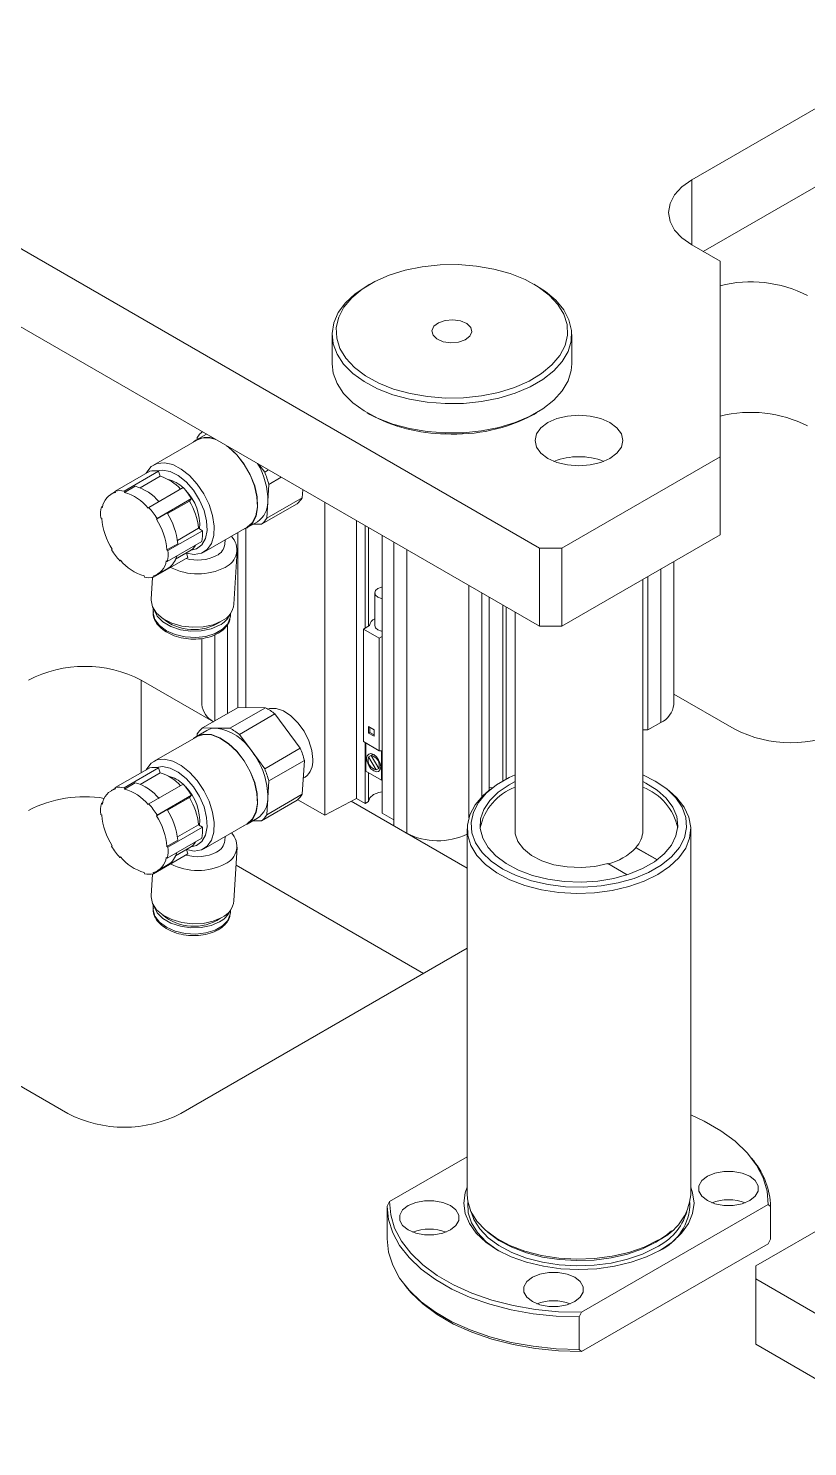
# Model space of a CAD drawing. Header units: millimetres. Extents: x 29 to 2500, y -68 to 1852.
# Drawn here: x 1911.3 to 2008.9, y 817.4 to 995.1 of the extents above; entities that cross this region are included whole.
import ezdxf

# ---------------------------------------------------------------- set-up
doc = ezdxf.new("R2010")
doc.units = ezdxf.units.MM
doc.header["$LTSCALE"] = 6

msp = doc.modelspace()

# ---------------------------------------------------------------- linework, layer by layer
at = {"color": 7, "linetype": 'Continuous', "lineweight": 18}
for p, q in [((1840.548, 1007.771), (1975.312, 929.974)), ((1838.043, 999.419), (1975.312, 920.175)), ((2022.688, 992.429), (1994.404, 976.101)), ((2022.688, 982.63), (1995.819, 967.119)), ((1994.404, 976.101), (1994.404, 967.937)), ((1994.404, 967.937), (1997.939, 965.895)), ((1997.939, 941.403), (1997.939, 965.895)), ((1954.097, 963.038), (1953.743, 962.834)), ((1974.96, 962.834), (1974.606, 963.038)), ((1949.352, 956.712), (1949.352, 953.037)), ((1979.352, 953.037), (1979.352, 956.712)), ((1953.743, 946.915), (1954.097, 946.711)), ((1974.606, 946.711), (1974.96, 946.915)), ((1932.397, 943.488), (1926.996, 940.37)), ((1933.613, 944.247), (1932.372, 943.531)), ((1932.455, 943.579), (1932.471, 943.832)), ((1933.042, 944.577), (1933.042, 944.513)), ((1940.193, 940.449), (1940.91, 939.478)), ((1978.14, 929.974), (1997.939, 941.403)), ((1997.939, 931.605), (1997.939, 941.403)), ((1922.194, 937.107), (1926.508, 939.597)), ((1923.306, 937.094), (1927.619, 939.584)), ((1925.326, 937.514), (1927.831, 938.96)), ((1927.619, 939.584), (1927.831, 938.96)), ((1941.392, 939.756), (1940.91, 939.478)), ((1942.976, 938.842), (1941.43, 937.949)), ((1922.219, 937.035), (1921.687, 936.728)), ((1922.249, 936.946), (1922.194, 937.107)), ((1923.306, 937.094), (1923.361, 936.932)), ((1923.361, 936.932), (1924.704, 937.708)), ((1926.406, 935.058), (1930.72, 937.548)), ((1941.43, 937.949), (1941.299, 935.826)), ((1945.685, 937.278), (1945.624, 936.274)), ((1920.46, 935.131), (1920.628, 935.228)), ((1920.46, 935.131), (1920.585, 935.049)), ((1926.336, 934.978), (1926.406, 935.058)), ((1927.433, 933.668), (1931.746, 936.158)), ((1928.757, 934.28), (1931.477, 935.851)), ((1931.746, 936.158), (1931.477, 935.851)), ((1944.963, 935.521), (1940.508, 932.949)), ((1945.624, 936.274), (1941.169, 933.702)), ((1941.299, 935.826), (1941.169, 933.702)), ((1948.442, 896.484), (1948.442, 935.687)), ((1920.5, 933.672), (1920.375, 933.754)), ((1927.363, 933.588), (1928.707, 934.364)), ((1927.433, 933.668), (1927.363, 933.588)), ((1938.722, 932.533), (1939.995, 933.267)), ((1940.508, 932.949), (1939.466, 932.962)), ((1952.394, 898.612), (1952.394, 933.406)), ((1928.799, 929.656), (1933.112, 932.146)), ((1929.975, 930.929), (1932.63, 932.462)), ((1932.63, 932.462), (1933.112, 932.146)), ((1933.296, 929.458), (1938.697, 932.576)), ((1937.537, 909.975), (1937.537, 931.906)), ((1938.542, 909.992), (1938.542, 932.44)), ((1953.498, 919.939), (1953.498, 932.768)), ((1953.913, 920.179), (1953.913, 932.528)), ((1955.619, 896.75), (1955.619, 931.544)), ((1978.14, 920.175), (1997.939, 931.605)), ((1921.741, 929.742), (1921.811, 929.822)), ((1930.018, 930.513), (1928.674, 929.738)), ((1928.674, 929.738), (1928.799, 929.656)), ((1928.714, 928.279), (1933.028, 930.769)), ((1929.758, 928.57), (1931.55, 929.605)), ((1931.104, 929.347), (1931.293, 928.793)), ((1935.926, 930.465), (1935.959, 930.995)), ((1937.065, 922.922), (1937.478, 929.64)), ((1957.084, 895.169), (1957.084, 930.698)), ((1958.695, 894.239), (1958.695, 929.768)), ((1975.312, 929.974), (1978.14, 929.974)), ((1975.312, 920.175), (1975.312, 929.974)), ((1978.14, 929.974), (1978.14, 920.175)), ((1922.838, 928.431), (1922.768, 928.352)), ((1922.768, 928.352), (1922.861, 928.405)), ((1926.98, 926.303), (1931.293, 928.793)), ((1928.714, 928.279), (1928.589, 928.361)), ((1992.126, 910.363), (1992.126, 928.249)), ((1925.868, 926.316), (1925.813, 926.478)), ((1926.852, 926.279), (1926.685, 923.561)), ((1926.925, 926.464), (1926.98, 926.303)), ((1927.487, 926.682), (1928.83, 927.457)), ((1988.262, 894.554), (1988.262, 926.018)), ((1988.904, 907.188), (1988.904, 926.389)), ((1990.515, 908.118), (1990.515, 927.319)), ((1954.693, 924.349), (1954.693, 920.266)), ((1966.473, 896.178), (1966.473, 925.278)), ((1968.084, 898.766), (1968.084, 924.348)), ((1926.963, 922.387), (1926.942, 922.045)), ((1969.019, 899.595), (1969.019, 923.808)), ((1970.724, 900.784), (1970.724, 922.823)), ((1971.14, 901.014), (1971.14, 922.583)), ((1936.264, 909.24), (1936.264, 920.432)), ((1936.624, 921.449), (1936.645, 921.791)), ((1972.262, 921.936), (1972.262, 894.554)), ((1933.042, 918.64), (1933.042, 910.363)), ((1934.653, 908.31), (1934.653, 919.102)), ((1954.043, 920.254), (1953.285, 919.817)), ((1955.265, 918.674), (1953.285, 919.817)), ((1953.285, 919.817), (1953.285, 905.716)), ((1955.265, 918.674), (1955.619, 918.878)), ((1955.265, 918.674), (1955.265, 904.573)), ((1978.14, 920.175), (1975.312, 920.175)), ((1925.461, 913.425), (1934.487, 908.214)), ((1925.461, 913.425), (1925.461, 901.84)), ((1999.707, 907.302), (1992.126, 911.679)), ((1937.587, 910.004), (1933.132, 907.432)), ((1941.016, 909.962), (1936.561, 907.39)), ((1937.587, 910.004), (1941.016, 909.962)), ((1942.197, 909.186), (1937.742, 906.614)), ((1942.197, 909.186), (1945.365, 904.897)), ((1990.515, 908.118), (1988.904, 907.188)), ((1932.397, 906.336), (1926.996, 903.218)), ((1933.645, 907.114), (1932.372, 906.379)), ((1932.455, 906.427), (1932.471, 906.679)), ((1933.132, 907.432), (1934.846, 907.411)), ((1934.846, 907.411), (1936.561, 907.39)), ((1937.742, 906.614), (1939.326, 904.47)), ((1954.629, 907.202), (1953.922, 907.61)), ((1953.922, 907.61), (1953.922, 906.793)), ((1954.063, 906.875), (1953.922, 906.793)), ((1953.922, 906.793), (1954.629, 906.385)), ((1954.063, 907.528), (1954.063, 906.875)), ((1954.063, 906.875), (1954.629, 906.548)), ((1954.629, 906.385), (1954.629, 907.202)), ((1988.904, 907.188), (1988.262, 907.188)), ((1939.326, 904.47), (1940.91, 902.325)), ((1945.365, 904.897), (1940.91, 902.325)), ((1955.265, 904.573), (1953.285, 905.716)), ((1953.498, 897.974), (1953.498, 905.594)), ((1953.568, 905.553), (1953.568, 902.016)), ((1955.265, 904.573), (1955.548, 904.548)), ((1955.548, 904.548), (1955.548, 900.873)), ((1945.885, 903.369), (1941.43, 900.797)), ((1945.885, 903.369), (1945.624, 899.121)), ((1954.231, 903.991), (1953.931, 903.817)), ((1953.931, 903.817), (1954.885, 902.165)), ((1954.231, 903.991), (1954.485, 904.137)), ((1955.185, 902.338), (1954.231, 903.991)), ((1922.194, 899.955), (1926.508, 902.445)), ((1923.306, 899.941), (1927.619, 902.431)), ((1925.326, 900.361), (1927.831, 901.807)), ((1927.619, 902.431), (1927.831, 901.807)), ((1945.748, 901.141), (1945.977, 901.286)), ((1953.568, 902.016), (1955.548, 900.873)), ((1953.913, 898.214), (1953.913, 901.817)), ((1954.885, 902.165), (1955.439, 902.485)), ((1955.439, 902.485), (1955.185, 902.338)), ((1955.548, 900.873), (1955.619, 900.914)), ((1922.219, 899.882), (1921.687, 899.575)), ((1922.249, 899.793), (1922.194, 899.955)), ((1923.306, 899.941), (1923.361, 899.779)), ((1923.361, 899.779), (1924.704, 900.555)), ((1926.406, 897.905), (1930.72, 900.395)), ((1945.624, 899.121), (1941.169, 896.55)), ((1941.43, 900.797), (1941.299, 898.673)), ((1969.353, 899.86), (1968.949, 899.54)), ((1971.508, 900.322), (1972.262, 900.723)), ((1991.574, 899.54), (1991.17, 899.86)), ((1920.46, 897.978), (1920.628, 898.075)), ((1920.46, 897.978), (1920.585, 897.896)), ((1926.336, 897.826), (1926.406, 897.905)), ((1927.433, 896.515), (1931.746, 899.005)), ((1928.757, 897.128), (1931.477, 898.698)), ((1931.746, 899.005), (1931.477, 898.698)), ((1944.963, 898.368), (1940.508, 895.797)), ((1941.299, 898.673), (1941.169, 896.55)), ((1948.442, 896.484), (1945.054, 898.44)), ((1952.394, 898.612), (1948.442, 896.484)), ((1951.735, 898.257), (1966.262, 889.871)), ((1953.498, 897.974), (1952.394, 898.612)), ((1953.913, 898.214), (1953.498, 897.974)), ((1920.5, 896.519), (1920.375, 896.601)), ((1927.363, 896.436), (1928.707, 897.211)), ((1927.433, 896.515), (1927.363, 896.436)), ((1938.722, 895.38), (1939.995, 896.115)), ((1940.508, 895.797), (1939.466, 895.809)), ((1957.084, 895.904), (1955.619, 896.75)), ((1928.799, 892.503), (1933.112, 894.993)), ((1929.975, 893.777), (1932.63, 895.31)), ((1932.63, 895.31), (1933.112, 894.993)), ((1933.296, 892.305), (1938.697, 895.423)), ((1935.926, 893.313), (1935.959, 893.843)), ((1958.695, 894.239), (1957.084, 895.169)), ((1966.262, 894.778), (1966.262, 848.956)), ((1994.262, 848.956), (1994.262, 894.778)), ((1921.741, 892.589), (1921.811, 892.669)), ((1930.018, 893.361), (1928.674, 892.585)), ((1928.674, 892.585), (1928.799, 892.503)), ((1928.714, 891.126), (1933.028, 893.616)), ((1929.758, 891.418), (1931.55, 892.452)), ((1931.104, 892.195), (1931.293, 891.64)), ((1937.065, 885.769), (1937.478, 892.488)), ((1987.403, 892.472), (1990.089, 890.922)), ((1987.403, 892.415), (1987.403, 892.472)), ((1990.046, 890.89), (1987.403, 892.415)), ((1922.838, 891.279), (1922.768, 891.199)), ((1922.768, 891.199), (1922.861, 891.253)), ((1926.98, 889.15), (1931.293, 891.64)), ((1927.487, 889.529), (1928.83, 890.305)), ((1928.714, 891.126), (1928.589, 891.208)), ((1937.34, 890.236), (1960.814, 876.685)), ((1986.297, 889.028), (1983.867, 890.431)), ((1925.868, 889.164), (1925.813, 889.325)), ((1926.852, 889.126), (1926.685, 886.408)), ((1926.925, 889.312), (1926.98, 889.15)), ((1926.963, 885.235), (1926.942, 884.892)), ((1916.268, 859.134), (1873.842, 883.626)), ((1936.624, 884.296), (1936.645, 884.639)), ((1966.262, 879.83), (1930.411, 859.134)), ((1966.262, 853.706), (1956.554, 848.102)), ((2002.151, 853.182), (2001.887, 853.522)), ((2020.072, 850.236), (2002.394, 840.031)), ((1956.554, 848.102), (1956.262, 847.525)), ((1956.262, 847.525), (1956.262, 843.442)), ((1980.596, 834.223), (2003.969, 847.716)), ((2003.969, 847.716), (2004.262, 847.477)), ((2004.262, 847.477), (2004.262, 843.394)), ((2003.969, 842.817), (1980.596, 829.324)), ((2004.262, 843.394), (2003.969, 842.817)), ((2002.394, 840.031), (2002.394, 838.398)), ((1958.372, 837.737), (1958.637, 837.397)), ((2002.394, 838.398), (2077.347, 795.129)), ((2002.394, 838.398), (2002.394, 830.233)), ((1980.303, 833.646), (1980.596, 834.223)), ((1980.303, 829.563), (1980.303, 833.646)), ((2002.394, 830.233), (2077.347, 786.963)), ((1980.596, 829.324), (1980.303, 829.563))]:
    msp.add_line(p, q, dxfattribs=at)
at = {"color": 7, "linetype": 'Continuous', "lineweight": 18, "flags": 128}
for points in [[(1994.404, 967.937), (1993.16, 968.811), (1992.236, 969.809), (1991.667, 970.892), (1991.475, 972.019), (1991.667, 973.145), (1992.236, 974.228), (1993.16, 975.226), (1994.404, 976.101)], [(1963.545, 948.762), (1965.819, 948.792), (1968.058, 949.027), (1970.205, 949.462), (1972.208, 950.084), (1974.018, 950.881), (1975.59, 951.83), (1976.885, 952.91), (1977.871, 954.094), (1978.525, 955.352), (1978.829, 956.654), (1978.777, 957.967), (1978.37, 959.259), (1977.618, 960.499), (1976.539, 961.655), (1975.16, 962.7), (1973.514, 963.608), (1971.643, 964.355), (1969.593, 964.925), (1967.414, 965.302), (1965.159, 965.478), (1962.884, 965.448), (1960.645, 965.212), (1958.498, 964.778), (1956.495, 964.155), (1954.685, 963.359), (1953.113, 962.409), (1951.819, 961.329), (1950.832, 960.146), (1950.179, 958.887), (1949.874, 957.586), (1949.926, 956.273), (1950.333, 954.98), (1951.086, 953.741), (1952.165, 952.584), (1953.544, 951.539), (1955.189, 950.632), (1957.06, 949.885), (1959.11, 949.315), (1961.29, 948.938), (1963.545, 948.762)], [(1963.517, 948.066), (1961.24, 948.241), (1959.037, 948.614), (1956.958, 949.177), (1955.052, 949.917), (1953.365, 950.816), (1951.935, 951.853), (1950.796, 953.005), (1949.974, 954.243), (1949.49, 955.539), (1949.354, 956.862), (1949.57, 958.182), (1950.132, 959.467), (1951.027, 960.688), (1952.235, 961.816), (1953.726, 962.824), (1953.743, 962.834)], [(1974.96, 962.834), (1976.088, 962.104), (1977.376, 961.007), (1978.36, 959.809), (1979.014, 958.538), (1979.325, 957.224), (1979.285, 955.899), (1978.896, 954.592), (1978.165, 953.336), (1977.11, 952.158), (1975.756, 951.087), (1974.136, 950.148), (1972.285, 949.363), (1970.249, 948.75), (1968.075, 948.323), (1965.813, 948.093), (1963.517, 948.066)], [(1964.213, 955.679), (1965.178, 955.758), (1966.018, 956.044), (1966.605, 956.494), (1966.848, 957.04), (1966.711, 957.597), (1966.215, 958.082), (1965.435, 958.42), (1964.491, 958.561), (1963.525, 958.482), (1962.685, 958.196), (1962.099, 957.745), (1961.856, 957.2), (1961.992, 956.643), (1962.488, 956.158), (1963.268, 955.819), (1964.213, 955.679)], [(1949.352, 953.037), (1949.49, 951.864), (1949.974, 950.568), (1950.796, 949.33), (1951.935, 948.179), (1953.365, 947.142), (1955.052, 946.243), (1956.958, 945.503), (1959.037, 944.94), (1961.24, 944.566), (1963.517, 944.391)], [(1963.517, 944.391), (1965.813, 944.419), (1968.075, 944.649), (1970.249, 945.075), (1972.285, 945.688), (1974.136, 946.473), (1975.756, 947.412), (1977.11, 948.483), (1978.165, 949.661), (1978.896, 950.918), (1979.285, 952.224), (1979.352, 953.037)], [(1976.373, 945.689), (1975.498, 945.032), (1974.949, 944.266), (1974.762, 943.444), (1974.949, 942.623), (1975.498, 941.857), (1976.373, 941.199), (1977.512, 940.695), (1978.838, 940.377), (1980.262, 940.269), (1981.685, 940.377), (1983.012, 940.695), (1984.151, 941.199), (1985.025, 941.857), (1985.574, 942.623), (1985.762, 943.444), (1985.574, 944.266), (1985.025, 945.032), (1984.151, 945.689), (1983.012, 946.194), (1981.685, 946.511), (1980.262, 946.619), (1978.838, 946.511), (1977.512, 946.194), (1976.373, 945.689)], [(1938.697, 932.576), (1939.341, 933.145), (1939.789, 934.013), (1939.991, 935.114), (1939.935, 936.385), (1939.624, 937.752), (1939.076, 939.134), (1938.323, 940.453), (1937.408, 941.631), (1936.386, 942.6), (1936.138, 942.789)], [(1938.299, 932.346), (1938.696, 932.518), (1939.371, 933.106), (1939.823, 933.981), (1940.027, 935.091), (1939.97, 936.372), (1939.656, 937.749), (1939.104, 939.143), (1938.345, 940.473), (1937.423, 941.66), (1936.392, 942.637), (1936.363, 942.66)], [(1926.071, 939.345), (1926.133, 939.463), (1926.702, 940.165), (1927.465, 940.57), (1928.38, 940.656), (1929.394, 940.419), (1930.451, 939.87), (1931.491, 939.042), (1932.454, 937.981), (1933.288, 936.747), (1933.944, 935.41), (1934.386, 934.045), (1934.589, 932.728), (1934.541, 931.535), (1934.245, 930.533), (1933.718, 929.778), (1932.989, 929.313), (1932.1, 929.163), (1931.101, 929.338), (1931.093, 929.341)], [(1931.711, 929.71), (1932.375, 929.865), (1933.047, 930.356), (1933.498, 931.145), (1933.7, 932.178), (1933.636, 933.385), (1933.313, 934.683), (1932.751, 935.984), (1931.99, 937.199), (1931.081, 938.246), (1930.086, 939.052), (1929.073, 939.564), (1928.11, 939.746), (1927.366, 939.626)], [(1955.089, 924.9), (1954.796, 924.647), (1954.693, 924.349), (1954.796, 924.05), (1955.089, 923.798), (1955.527, 923.629), (1955.619, 923.609)], [(1955.619, 925.089), (1955.527, 925.069), (1955.089, 924.9)], [(1935.543, 920.833), (1934.466, 920.366), (1933.213, 920.094), (1931.869, 920.037), (1930.525, 920.199), (1929.273, 920.568), (1928.198, 921.119), (1927.374, 921.814), (1926.856, 922.607), (1926.681, 923.443), (1926.685, 923.561)], [(1935.253, 920.287), (1934.201, 919.836), (1932.973, 919.585), (1931.66, 919.553), (1930.36, 919.742), (1929.17, 920.138), (1928.176, 920.711), (1927.454, 921.42), (1927.056, 922.211), (1927.048, 922.242)], [(1926.942, 922.045), (1926.941, 921.833), (1927.164, 921.022), (1927.729, 920.265), (1928.595, 919.618), (1929.697, 919.129), (1930.954, 918.834), (1932.273, 918.755), (1933.555, 918.898), (1934.705, 919.252), (1935.639, 919.791), (1936.287, 920.475), (1936.601, 921.254), (1936.624, 921.449)], [(1955.619, 919.526), (1955.527, 919.546), (1955.089, 919.715), (1954.796, 919.968), (1954.693, 920.266)], [(1941.314, 909.797), (1941.509, 909.856), (1942.34, 909.873), (1943.257, 909.564), (1944.192, 908.951), (1945.074, 908.079), (1945.84, 907.013), (1946.431, 905.833), (1946.804, 904.626), (1946.931, 903.48)], [(1938.299, 895.194), (1938.696, 895.366), (1939.371, 895.954), (1939.823, 896.828), (1940.027, 897.938), (1939.97, 899.219), (1939.656, 900.597), (1939.104, 901.991), (1938.345, 903.32), (1937.423, 904.507), (1936.392, 905.484), (1935.312, 906.193), (1934.246, 906.593), (1933.255, 906.661), (1932.398, 906.393), (1932, 906.106)], [(1938.697, 895.423), (1939.341, 895.993), (1939.789, 896.86), (1939.991, 897.962), (1939.935, 899.232), (1939.624, 900.599), (1939.076, 901.982), (1938.323, 903.301), (1937.408, 904.479), (1936.386, 905.448), (1935.314, 906.151), (1934.256, 906.548), (1933.273, 906.616), (1932.423, 906.35), (1932.397, 906.336)], [(1926.071, 902.193), (1926.133, 902.311), (1926.702, 903.012), (1927.465, 903.418), (1928.38, 903.504), (1929.394, 903.266), (1930.451, 902.718), (1931.491, 901.89), (1932.454, 900.829), (1933.288, 899.595), (1933.944, 898.257), (1934.386, 896.892), (1934.589, 895.576), (1934.541, 894.383), (1934.245, 893.38), (1933.718, 892.625), (1932.989, 892.16), (1932.1, 892.011), (1931.101, 892.186), (1931.093, 892.188)], [(1954.558, 904.099), (1954.22, 904.216), (1953.933, 904.16), (1953.742, 903.94), (1953.674, 903.588), (1953.742, 903.159), (1953.933, 902.717), (1954.22, 902.33), (1954.558, 902.057), (1954.897, 901.94), (1955.183, 901.995), (1955.375, 902.216), (1955.442, 902.568), (1955.375, 902.997), (1955.183, 903.439), (1954.897, 903.826), (1954.558, 904.099)], [(1931.711, 892.557), (1932.375, 892.712), (1933.047, 893.204), (1933.498, 893.993), (1933.7, 895.026), (1933.636, 896.232), (1933.313, 897.53), (1932.751, 898.831), (1931.99, 900.046), (1931.081, 901.093), (1930.086, 901.9), (1929.073, 902.412), (1928.11, 902.594), (1927.366, 902.474)], [(1970.716, 889.758), (1969.275, 890.74), (1968.133, 891.846), (1967.323, 893.045), (1966.865, 894.304), (1966.773, 895.59), (1967.049, 896.868), (1967.685, 898.101), (1968.664, 899.258), (1969.96, 900.305), (1971.537, 901.215), (1972.262, 901.546)], [(1988.262, 901.546), (1989.808, 900.779), (1991.249, 899.797), (1992.39, 898.691), (1993.2, 897.492), (1993.658, 896.232), (1993.75, 894.946), (1993.474, 893.669), (1992.838, 892.435), (1991.859, 891.279), (1990.563, 890.232), (1988.987, 889.321), (1987.172, 888.573), (1985.169, 888.008), (1983.032, 887.641), (1980.819, 887.482), (1978.592, 887.535), (1976.41, 887.799), (1974.332, 888.267), (1972.417, 888.926), (1970.716, 889.758)], [(1953.913, 898.214), (1954.073, 898.686), (1954.533, 899.086), (1955.224, 899.354), (1955.619, 899.424)], [(1990.161, 889.064), (1988.445, 888.221), (1986.517, 887.548), (1984.427, 887.062), (1982.229, 886.777), (1979.98, 886.698), (1977.738, 886.829), (1975.562, 887.165), (1973.507, 887.699), (1971.628, 888.416), (1969.972, 889.298), (1968.582, 890.322), (1967.495, 891.461), (1966.739, 892.687), (1966.333, 893.966), (1966.287, 895.266), (1966.604, 896.554), (1967.274, 897.796), (1968.281, 898.96), (1968.949, 899.54)], [(1988.262, 900.723), (1988.636, 900.532), (1990.057, 899.639), (1991.195, 898.621), (1992.019, 897.506), (1992.505, 896.326), (1992.639, 895.117), (1992.416, 893.911), (1991.844, 892.745), (1990.939, 891.651), (1989.726, 890.662), (1988.242, 889.804), (1986.527, 889.104), (1984.633, 888.582), (1982.612, 888.252), (1980.524, 888.123), (1978.429, 888.2), (1976.386, 888.481), (1974.455, 888.957), (1972.69, 889.614), (1971.144, 890.434), (1969.86, 891.393), (1968.875, 892.463), (1968.218, 893.615), (1967.907, 894.814), (1967.951, 896.025), (1968.35, 897.216), (1969.091, 898.35), (1970.154, 899.395), (1971.508, 900.322), (1971.508, 900.322)], [(1969.019, 900.016), (1969.413, 899.946), (1969.452, 899.937)], [(1991.574, 899.54), (1992.524, 898.678), (1993.449, 897.492), (1994.032, 896.235), (1994.259, 894.941), (1994.123, 893.643), (1993.628, 892.374), (1992.786, 891.167), (1991.621, 890.054), (1990.161, 889.064)], [(1983.867, 890.431), (1982.244, 890.08), (1980.527, 889.938), (1978.797, 890.014), (1977.137, 890.302), (1975.623, 890.791), (1974.327, 891.457), (1973.311, 892.268), (1972.62, 893.186), (1972.289, 894.169), (1972.262, 894.554)], [(1935.543, 883.68), (1934.466, 883.213), (1933.213, 882.942), (1931.869, 882.885), (1930.525, 883.046), (1929.273, 883.415), (1928.198, 883.966), (1927.374, 884.662), (1926.856, 885.455), (1926.681, 886.291), (1926.685, 886.408)], [(1926.942, 884.892), (1926.941, 884.68), (1927.164, 883.87), (1927.729, 883.113), (1928.595, 882.466), (1929.697, 881.976), (1930.954, 881.681), (1932.273, 881.602), (1933.555, 881.745), (1934.705, 882.099), (1935.639, 882.638), (1936.287, 883.322), (1936.601, 884.101), (1936.624, 884.296)], [(1935.253, 883.134), (1934.201, 882.684), (1932.973, 882.433), (1931.66, 882.401), (1930.36, 882.589), (1929.17, 882.985), (1928.176, 883.559), (1927.454, 884.267), (1927.056, 885.059), (1927.048, 885.089)], [(2003.969, 847.716), (2003.831, 849.397), (2003.337, 851.055), (2002.494, 852.665), (2001.315, 854.204), (1999.818, 855.648), (1998.026, 856.974), (1995.965, 858.164), (1994.262, 858.956)], [(1996.348, 851.277), (1997.297, 851.675), (1998.413, 851.884), (1999.587, 851.884), (2000.702, 851.675), (2001.652, 851.277), (2002.341, 850.729), (2002.704, 850.085), (2002.704, 849.407), (2002.341, 848.763), (2001.652, 848.215), (2000.702, 847.817), (1999.587, 847.608), (1998.413, 847.608), (1997.297, 847.817), (1996.348, 848.215), (1995.659, 848.763), (1995.296, 849.407), (1995.296, 850.085), (1995.659, 850.729), (1996.348, 851.277)], [(1994.262, 849.903), (1994.504, 849.211), (1994.682, 847.909), (1994.504, 846.607), (1993.976, 845.337), (1993.11, 844.13), (1991.928, 843.016), (1990.458, 842.023), (1988.737, 841.174), (1986.808, 840.492), (1984.718, 839.992), (1982.517, 839.687), (1980.262, 839.585), (1978.006, 839.687), (1975.806, 839.992), (1973.715, 840.492), (1971.786, 841.174), (1970.065, 842.023), (1968.596, 843.016), (1967.413, 844.13), (1966.547, 845.337), (1966.019, 846.607), (1965.842, 847.909), (1966.019, 849.211), (1966.262, 849.903)], [(1956.262, 847.525), (1956.432, 845.851), (1956.952, 844.201), (1957.813, 842.6), (1959.003, 841.07), (1960.505, 839.635), (1962.295, 838.315), (1964.349, 837.129), (1966.636, 836.095), (1969.122, 835.229), (1971.772, 834.542), (1974.546, 834.044), (1977.404, 833.744), (1980.303, 833.646)], [(1956.554, 848.102), (1956.692, 846.421), (1957.186, 844.763), (1958.029, 843.153), (1959.208, 841.614), (1960.705, 840.17), (1962.497, 838.844), (1964.558, 837.654), (1966.856, 836.619), (1969.357, 835.755), (1972.022, 835.075), (1974.812, 834.588), (1977.684, 834.303), (1980.596, 834.223)], [(1958.872, 847.603), (1959.821, 848.001), (1960.937, 848.21), (1962.11, 848.21), (1963.226, 848.001), (1964.175, 847.603), (1964.865, 847.055), (1965.227, 846.411), (1965.227, 845.733), (1964.865, 845.089), (1964.175, 844.541), (1963.226, 844.143), (1962.11, 843.934), (1960.937, 843.934), (1959.821, 844.143), (1958.872, 844.541), (1958.182, 845.089), (1957.819, 845.733), (1957.819, 846.411), (1958.182, 847.055), (1958.872, 847.603)], [(1966.262, 848.956), (1966.333, 848.144), (1966.739, 846.865), (1967.495, 845.639), (1968.582, 844.5), (1969.972, 843.476), (1971.628, 842.594), (1973.507, 841.877), (1975.562, 841.343), (1977.738, 841.007), (1979.98, 840.876), (1982.229, 840.955), (1984.427, 841.24), (1986.517, 841.726), (1988.445, 842.399), (1990.161, 843.242)], [(1966.366, 847.973), (1966.412, 846.693), (1966.816, 845.421), (1967.568, 844.203), (1968.649, 843.07), (1970.03, 842.052), (1970.243, 841.922)], [(1966.766, 846.806), (1967.096, 845.872), (1967.832, 844.68), (1968.891, 843.571), (1970.243, 842.574), (1971.856, 841.715), (1973.686, 841.017), (1975.686, 840.497), (1977.805, 840.169), (1979.987, 840.042), (1982.177, 840.119), (1984.317, 840.397), (1986.351, 840.87), (1988.229, 841.525), (1989.899, 842.345)], [(1991.243, 843.901), (1989.899, 842.998), (1988.229, 842.178), (1986.351, 841.523), (1984.317, 841.05), (1982.177, 840.772), (1979.987, 840.695), (1977.805, 840.823), (1975.686, 841.15), (1973.686, 841.67), (1971.856, 842.368), (1970.243, 843.227), (1968.891, 844.224), (1968.412, 844.674)], [(1991.87, 844.438), (1991.321, 843.963), (1991.243, 843.901)], [(1956.262, 843.442), (1956.432, 841.768), (1956.952, 840.118), (1957.813, 838.517), (1959.003, 836.988), (1960.505, 835.552), (1962.295, 834.232), (1964.349, 833.046), (1966.636, 832.013), (1969.122, 831.146), (1971.772, 830.459), (1974.546, 829.962), (1977.404, 829.662), (1980.303, 829.563)], [(1974.428, 838.622), (1975.377, 839.02), (1976.493, 839.23), (1977.666, 839.23), (1978.782, 839.02), (1979.731, 838.622), (1980.421, 838.074), (1980.783, 837.43), (1980.783, 836.753), (1980.421, 836.109), (1979.731, 835.561), (1978.782, 835.163), (1977.666, 834.953), (1976.493, 834.953), (1975.377, 835.163), (1974.428, 835.561), (1973.738, 836.109), (1973.376, 836.753), (1973.376, 837.43), (1973.738, 838.074), (1974.428, 838.622)], [(1980.596, 829.324), (1977.684, 829.403), (1974.812, 829.689), (1972.022, 830.175), (1969.357, 830.856), (1966.856, 831.72), (1964.558, 832.755), (1962.497, 833.944), (1960.705, 835.271), (1959.208, 836.715), (1958.637, 837.397)]]:
    msp.add_lwpolyline(points, dxfattribs=at)
at = {"color": 7, "linetype": 'Continuous', "lineweight": 18}
for centre, radius, start, end in [((2001.797, 947.832), 15.486, 62.70164, 104.42613), ((1963.718, 964.455), 20.185, 241.53318, 269.5082), ((1964.741, 965.146), 20.909, 266.72095, 298.15434), ((2001.763, 931.198), 15.771, 63.09581, 104.03196), ((1933.644, 941.209), 2.628, 65.57171, 128.75307), ((1933.661, 941.008), 2.783, 62.27716, 117.00316), ((1934.701, 942.541), 2.576, 127.52012, 149.94101), ((1932.242, 935.914), 9.058, 359.44116, 30.74612), ((1980.262, 932.712), 8.7, 68.9509, 111.0491), ((1927.031, 936.983), 2.667, 77.26909, 101.3303), ((1926.319, 933.819), 5.358, 41.06851, 73.60203), ((1927.962, 934.793), 3.859, 45.12619, 76.58453), ((1931.083, 935.279), 10.686, 14.46959, 23.13427), ((1922.844, 934.745), 2.28, 105.12192, 172.33922), ((1922.718, 934.493), 2.667, 77.26909, 101.3303), ((1921.75, 931.236), 5.92, 39.21667, 74.21058), ((1923.093, 932.011), 5.92, 39.21667, 74.21058), ((1923.278, 930.978), 9.927, 31.45361, 41.44139), ((1926.59, 932.878), 6.183, 355.39495, 44.24571), ((1925.417, 934.135), 5.056, 168.63872, 184.318), ((1918.964, 928.488), 9.927, 31.45361, 41.44139), ((1924.638, 931.632), 8.035, 5.93211, 31.67176), ((1938.301, 935.743), 3, 304.37906, 1.57533), ((1943.394, 937.564), 2.576, 307.52012, 329.94101), ((1929.236, 934.498), 8.775, 185.40123, 212.20264), ((1919.938, 928.912), 8.775, 5.40123, 32.20264), ((1921.281, 929.687), 8.775, 5.40123, 32.20264), ((1938.939, 934.993), 2.576, 307.52012, 329.94101), ((1928.071, 931.765), 5.056, 348.63872, 4.318), ((1935.012, 929.765), 2.407, 293.09984, 44.24541), ((1930.21, 934.922), 9.927, 211.45361, 221.44139), ((1923.757, 929.275), 5.056, 348.63872, 4.318), ((1930.575, 931.258), 1.92, 300.52163, 330.73555), ((1934.121, 930.673), 1.817, 294.42491, 353.42724), ((1927.424, 932.174), 5.92, 219.21667, 254.21058), ((1926.33, 928.665), 2.28, 285.12192, 352.33922), ((1927.604, 929.446), 2.336, 301.6439, 347.91499), ((1932.529, 934.271), 7.543, 243.16131, 297.02847), ((1932.509, 933.7), 5.243, 253.98663, 296.79168), ((1926.456, 928.917), 2.667, 257.26909, 281.3303), ((1934.391, 923.271), 2.697, 295.29503, 352.55712), ((1932.034, 925.828), 6.085, 229.76923, 303.18749), ((1934.051, 922.71), 2.705, 296.37979, 337.10498), ((1955.157, 920.093), 1.125, 114.32335, 171.73831), ((1918.39, 899.778), 15.37, 62.60967, 117.39033), ((1935.732, 910.616), 2.702, 185.3611, 242.6401), ((1937.692, 903.612), 7.167, 51.05667, 62.37059), ((1989.373, 910.638), 2.766, 294.37466, 354.3052), ((1934.701, 905.388), 2.576, 127.52012, 149.94101), ((1934.778, 905.112), 2.3, 88.29286, 119.50471), ((1933.919, 901.116), 6.363, 31.80951, 81.61774), ((1933.237, 901.04), 7.167, 51.05667, 62.37059), ((2006.778, 920.949), 15.37, 242.60967, 297.39033), ((1931.934, 898.719), 9.366, 359.72138, 37.88248), ((1935.538, 900.698), 10.686, 14.46959, 23.13427), ((1944.496, 903.235), 2.448, 307.23698, 5.76133), ((1955.144, 903.416), 1.277, 161.67267, 258.32733), ((1953.973, 902.74), 1.277, 341.67267, 78.32733), ((1927.031, 899.83), 2.667, 77.26909, 101.3303), ((1926.319, 896.667), 5.358, 41.06851, 73.60203), ((1927.962, 897.641), 3.859, 45.12619, 76.58453), ((1931.083, 898.127), 10.686, 14.46959, 23.13427), ((1922.844, 897.592), 2.28, 105.12192, 172.33922), ((1922.718, 897.34), 2.667, 77.26909, 101.3303), ((1921.75, 894.083), 5.92, 39.21667, 74.21058), ((1923.093, 894.859), 5.92, 39.21667, 74.21058), ((1923.278, 893.825), 9.927, 31.45361, 41.44139), ((1926.59, 895.725), 6.183, 355.39495, 44.24571), ((1943.394, 900.412), 2.576, 307.52012, 329.94101), ((1974.655, 893.542), 6.895, 110.30905, 168.54418), ((1985.826, 893.505), 6.944, 11.68134, 69.46542), ((1918.37, 883.45), 15.359, 80.80149, 117.33072), ((1925.417, 896.982), 5.056, 168.63872, 184.318), ((1918.964, 891.335), 9.927, 31.45361, 41.44139), ((1924.638, 894.479), 8.035, 5.93211, 31.67176), ((1938.301, 898.591), 3, 304.37906, 1.57533), ((1929.236, 897.346), 8.775, 185.40123, 212.20264), ((1919.938, 891.759), 8.775, 5.40123, 32.20264), ((1921.281, 892.535), 8.775, 5.40123, 32.20264), ((1938.939, 897.84), 2.576, 307.52012, 329.94101), ((1928.071, 894.613), 5.056, 348.63872, 4.318), ((1935.012, 892.612), 2.407, 293.09984, 44.24541), ((1962.595, 901.801), 8.508, 242.71762, 295.52962), ((1985.185, 894.605), 3.077, 316.12182, 359.04408), ((1930.21, 897.77), 9.927, 211.45361, 221.44139), ((1923.757, 892.122), 5.056, 348.63872, 4.318), ((1930.575, 894.106), 1.92, 300.52163, 330.73555), ((1934.121, 893.521), 1.817, 294.42491, 353.42724), ((1982.053, 897.6), 7.45, 284.0958, 315.89882), ((1927.424, 895.022), 5.92, 219.21667, 254.21058), ((1926.33, 891.512), 2.28, 285.12192, 352.33922), ((1927.604, 892.294), 2.336, 301.6439, 347.91499), ((1932.529, 897.118), 7.543, 243.16131, 297.02847), ((1932.509, 896.547), 5.243, 253.98663, 296.79168), ((1926.456, 891.765), 2.667, 257.26909, 281.3303), ((1934.391, 886.119), 2.697, 295.29503, 352.55712), ((1932.034, 888.675), 6.085, 229.76923, 303.18749), ((1934.051, 885.557), 2.705, 296.37979, 337.10498), ((1923.34, 872.781), 15.37, 242.60967, 297.39033), ((1994.919, 847.264), 9.345, 1.30607, 39.29467), ((1987.343, 849.592), 6.948, 293.93073, 354.74913), ((1987.577, 847.921), 6.58, 294.24815, 0.44813), ((1999, 842.357), 5.971, 69.48489, 110.51511), ((1986.841, 848.889), 7.223, 295.05489, 343.24505), ((1961.523, 838.683), 5.971, 69.48489, 110.51511), ((1977.08, 829.703), 5.971, 69.48489, 110.51511)]:
    msp.add_arc(centre, radius, start, end, dxfattribs=at)
for points, knots in [([(1926.983, 922.033), (1926.967, 921.891), (1926.92, 921.477), (1927.19, 920.796), (1927.73, 920.066), (1928.54, 919.439), (1929.564, 918.952), (1930.742, 918.641), (1931.989, 918.527), (1933.224, 918.619), (1934.369, 918.915), (1935.357, 919.402), (1936.078, 920.043), (1936.528, 920.751), (1936.575, 921.241), (1936.596, 921.464)], [0, 0, 0, 0, 0.0400282, 0.11734548, 0.19537092, 0.2763716, 0.35931346, 0.44255915, 0.52573072, 0.60901879, 0.69264851, 0.77690829, 0.86181368, 0.9371709, 1, 1, 1, 1]), ([(1926.983, 884.88), (1926.967, 884.739), (1926.92, 884.324), (1927.19, 883.643), (1927.73, 882.913), (1928.54, 882.287), (1929.564, 881.799), (1930.742, 881.488), (1931.989, 881.375), (1933.224, 881.467), (1934.369, 881.762), (1935.357, 882.25), (1936.078, 882.891), (1936.528, 883.598), (1936.575, 884.088), (1936.596, 884.311)], [0, 0, 0, 0, 0.0400282, 0.1173455, 0.1953709, 0.2763716, 0.3593135, 0.4425591, 0.5257307, 0.6090188, 0.6926485, 0.7769083, 0.8618137, 0.9371709, 1, 1, 1, 1])]:
    msp.add_open_spline(points, degree=3, knots=knots, dxfattribs=at)

doc.saveas('drawing.dxf')
